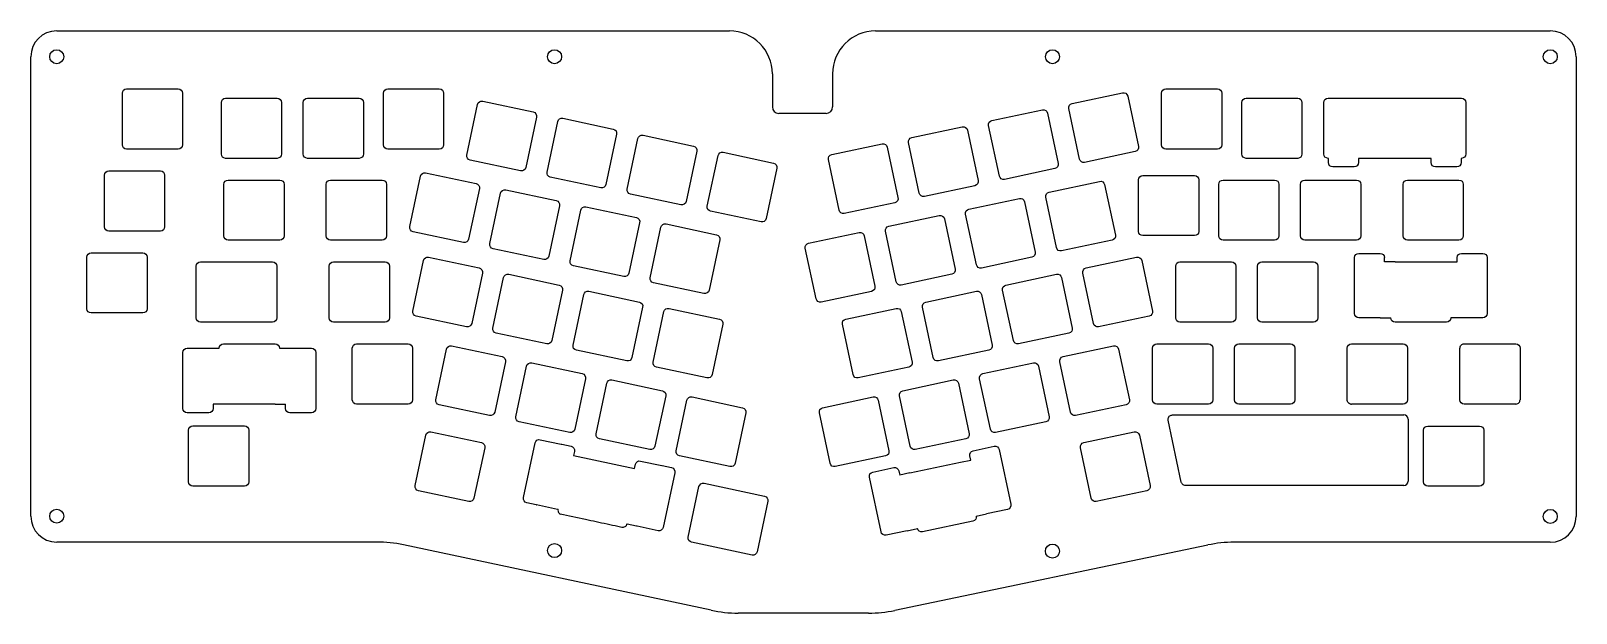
# Model space of a CAD drawing. Header units: millimetres. Extents: x 34 to 393, y 26 to 161.
import ezdxf

# ---------------------------------------------------------------- set-up
doc = ezdxf.new("R2010")
doc.units = ezdxf.units.MM
doc.layers.get('0').update_dxf_attribs({"lineweight": 25, "true_color": 0xffffff})

msp = doc.modelspace()

# ---------------------------------------------------------------- linework, layer by layer
for p, q in [((40, 161), (196.41, 161)), ((230.41, 161), (387.3, 161)), ((34, 48.15), (34, 155)), ((393.3, 155), (393.3, 48.1)), ((206.41, 151), (206.41, 143.31)), ((220.41, 151), (220.41, 143.31)), ((56.26, 147.51), (68.26, 147.51)), ((116.97, 147.51), (128.97, 147.51)), ((297.93, 147.51), (309.93, 147.51)), ((55.26, 134.51), (55.26, 146.52)), ((69.26, 146.52), (69.26, 134.51)), ((78.28, 132.38), (78.28, 144.37)), ((79.28, 145.38), (91.28, 145.38)), ((92.28, 144.37), (92.28, 132.38)), ((97.33, 132.38), (97.33, 144.37)), ((98.33, 145.38), (110.33, 145.38)), ((111.33, 144.37), (111.33, 132.38)), ((115.97, 134.51), (115.97, 146.52)), ((129.97, 146.52), (129.97, 134.51)), ((135.37, 132.14), (137.87, 143.88)), ((139.06, 144.65), (150.79, 142.16)), ((276.1, 144.13), (287.84, 146.63)), ((289.03, 145.86), (291.52, 134.12)), ((296.93, 134.51), (296.93, 146.52)), ((310.93, 146.52), (310.93, 134.51)), ((315.56, 132.38), (315.56, 144.37)), ((316.56, 145.38), (328.56, 145.38)), ((329.56, 144.37), (329.56, 132.38)), ((334.61, 132.38), (334.61, 144.37)), ((335.61, 145.38), (366.66, 145.38)), ((367.66, 144.37), (367.66, 132.38)), ((151.56, 140.97), (149.07, 129.23)), ((157.69, 140.69), (169.43, 138.19)), ((218.91, 141.81), (207.91, 141.81)), ((257.47, 140.17), (269.21, 142.67)), ((270.4, 141.9), (272.89, 130.16)), ((277.83, 131.21), (275.34, 142.95)), ((154.01, 128.18), (156.5, 139.92)), ((170.2, 137.01), (167.7, 125.27)), ((176.33, 136.73), (188.06, 134.23)), ((238.84, 136.22), (250.57, 138.71)), ((251.76, 137.93), (254.26, 126.2)), ((259.2, 127.25), (256.7, 138.99)), ((68.26, 133.52), (56.26, 133.52)), ((128.97, 133.52), (116.97, 133.52)), ((172.64, 124.22), (175.14, 135.96)), ((188.83, 133.05), (186.34, 121.31)), ((220.2, 132.25), (231.94, 134.75)), ((233.13, 133.98), (235.62, 122.23)), ((240.56, 123.29), (238.07, 135.02)), ((309.93, 133.52), (297.93, 133.52)), ((91.28, 131.37), (79.28, 131.37)), ((110.33, 131.37), (98.33, 131.37)), ((147.88, 128.46), (136.14, 130.96)), ((191.28, 120.26), (193.77, 132)), ((194.96, 132.77), (206.7, 130.27)), ((221.93, 119.32), (219.43, 131.07)), ((290.76, 132.93), (279.02, 130.44)), ((328.56, 131.37), (316.56, 131.37)), ((335.7, 131.37), (335.61, 131.37)), ((335.7, 130.38), (335.7, 131.37)), ((341.7, 129.37), (336.7, 129.37)), ((359.57, 131.37), (342.7, 131.37)), ((342.7, 131.37), (342.7, 130.38)), ((359.57, 130.38), (359.57, 131.37)), ((365.57, 129.37), (360.57, 129.37)), ((366.66, 131.37), (366.57, 131.37)), ((366.57, 131.37), (366.57, 130.38)), ((51.1, 115.46), (51.1, 127.47)), ((52.1, 128.46), (64.1, 128.46)), ((65.1, 127.47), (65.1, 115.46)), ((79.88, 126.33), (91.88, 126.33)), ((103.69, 126.33), (115.69, 126.33)), ((122.1, 115.49), (124.59, 127.23)), ((125.78, 128), (137.51, 125.5)), ((166.52, 124.5), (154.78, 126.99)), ((207.46, 129.09), (204.97, 117.35)), ((272.12, 128.98), (260.38, 126.48)), ((270.75, 123.53), (282.48, 126.02)), ((291.57, 114.39), (291.57, 126.39)), ((292.57, 127.39), (304.57, 127.39)), ((305.57, 126.39), (305.57, 114.39)), ((311.2, 126.33), (323.2, 126.33)), ((330.25, 126.33), (342.25, 126.33)), ((354.07, 126.33), (366.07, 126.33)), ((78.88, 113.33), (78.88, 125.32)), ((92.88, 125.32), (92.88, 113.33)), ((102.69, 113.33), (102.69, 125.32)), ((116.69, 125.32), (116.69, 113.33)), ((138.29, 124.32), (135.79, 112.58)), ((140.73, 111.53), (143.22, 123.27)), ((144.41, 124.04), (156.15, 121.54)), ((185.15, 120.54), (173.41, 123.04)), ((253.49, 125.01), (241.75, 122.52)), ((272.47, 110.6), (269.97, 122.34)), ((283.67, 125.25), (286.16, 113.51)), ((310.2, 113.33), (310.2, 125.32)), ((324.2, 125.32), (324.2, 113.33)), ((329.25, 113.33), (329.25, 125.32)), ((343.25, 125.32), (343.25, 113.33)), ((353.07, 113.33), (353.07, 125.32)), ((367.07, 125.32), (367.07, 113.33)), ((156.92, 120.36), (154.42, 108.62)), ((159.36, 107.57), (161.86, 119.31)), ((163.04, 120.08), (174.78, 117.58)), ((203.79, 116.58), (192.04, 119.07)), ((234.85, 121.05), (223.11, 118.56)), ((252.11, 119.56), (263.85, 122.06)), ((265.03, 121.29), (267.53, 109.55)), ((175.55, 116.4), (173.05, 104.66)), ((178, 103.61), (180.49, 115.35)), ((181.68, 116.12), (193.41, 113.62)), ((233.48, 115.6), (245.22, 118.1)), ((246.4, 117.33), (248.9, 105.59)), ((253.84, 106.64), (251.34, 118.38)), ((64.1, 114.47), (52.1, 114.47)), ((91.88, 112.32), (79.88, 112.32)), ((115.69, 112.32), (103.69, 112.32)), ((134.6, 111.81), (122.87, 114.31)), ((194.19, 112.44), (191.69, 100.7)), ((214.84, 111.64), (226.58, 114.13)), ((227.77, 113.37), (230.26, 101.63)), ((235.2, 102.68), (232.71, 114.42)), ((285.39, 112.32), (273.66, 109.83)), ((304.57, 113.39), (292.57, 113.39)), ((323.2, 112.32), (311.2, 112.32)), ((342.25, 112.32), (330.25, 112.32)), ((366.07, 112.32), (354.07, 112.32)), ((47.03, 96.41), (47.03, 108.42)), ((48.03, 109.41), (60.03, 109.41)), ((61.03, 108.42), (61.03, 96.41)), ((126.48, 108.37), (138.21, 105.88)), ((153.24, 107.85), (141.5, 110.34)), ((216.57, 98.72), (214.07, 110.46)), ((266.76, 108.37), (255.02, 105.87)), ((279.36, 105.88), (291.11, 108.37)), ((341.75, 95.28), (341.75, 108.28)), ((342.75, 109.28), (347.75, 109.28)), ((348.75, 107.28), (348.75, 108.28)), ((365.63, 107.28), (365.63, 108.28)), ((366.63, 109.28), (371.63, 109.28)), ((372.63, 108.28), (372.63, 95.28)), ((72.43, 94.28), (72.43, 106.27)), ((73.43, 107.28), (90.19, 107.28)), ((91.19, 106.27), (91.19, 94.28)), ((103.39, 94.28), (103.39, 106.27)), ((104.39, 107.28), (116.39, 107.28)), ((117.39, 106.27), (117.39, 94.28)), ((122.79, 95.86), (125.29, 107.6)), ((138.98, 104.68), (136.49, 92.95)), ((145.11, 104.41), (156.85, 101.91)), ((171.87, 103.89), (160.13, 106.38)), ((248.13, 104.41), (236.39, 101.91)), ((260.73, 101.91), (272.47, 104.41)), ((281.09, 92.95), (278.6, 104.68)), ((292.29, 107.6), (294.78, 95.86)), ((300.19, 94.28), (300.19, 106.27)), ((301.19, 107.28), (313.19, 107.28)), ((314.19, 106.27), (314.19, 94.28)), ((319.24, 94.28), (319.24, 106.27)), ((320.24, 107.28), (332.24, 107.28)), ((333.24, 106.27), (333.24, 94.28)), ((351.19, 107.28), (348.75, 107.28)), ((351.19, 107.28), (363.19, 107.28)), ((363.19, 107.28), (365.63, 107.28)), ((141.43, 91.9), (143.92, 103.64)), ((157.62, 100.73), (155.12, 88.99)), ((190.5, 99.93), (178.77, 102.42)), ((262.46, 88.99), (259.96, 100.73)), ((273.66, 103.64), (276.15, 91.9)), ((160.06, 87.94), (162.56, 99.68)), ((163.75, 100.45), (175.48, 97.95)), ((229.49, 100.44), (217.76, 97.95)), ((242.1, 97.95), (253.84, 100.45)), ((255.02, 99.68), (257.52, 87.94)), ((60.03, 95.42), (48.03, 95.42)), ((135.3, 92.18), (123.56, 94.68)), ((176.25, 96.77), (173.76, 85.03)), ((178.7, 83.98), (181.19, 95.72)), ((182.38, 96.49), (194.12, 93.99)), ((223.46, 93.99), (235.2, 96.49)), ((236.39, 95.72), (238.88, 83.98)), ((243.82, 85.03), (241.33, 96.77)), ((294.02, 94.68), (282.27, 92.18)), ((347.75, 94.28), (342.75, 94.28)), ((347.75, 94.28), (350.19, 94.28)), ((366.63, 94.28), (364.19, 94.28)), ((371.63, 94.28), (366.63, 94.28)), ((90.19, 93.27), (73.43, 93.27)), ((116.39, 93.27), (104.39, 93.27)), ((153.94, 88.22), (142.2, 90.71)), ((194.88, 92.81), (192.39, 81.07)), ((225.19, 81.07), (222.69, 92.81)), ((275.38, 90.71), (263.64, 88.22)), ((313.19, 93.27), (301.19, 93.27)), ((332.24, 93.27), (320.24, 93.27)), ((363.19, 93.27), (351.19, 93.27)), ((70.35, 87.22), (75.35, 87.22)), ((75.35, 87.22), (77.79, 87.22)), ((78.79, 88.23), (90.79, 88.23)), ((91.79, 87.22), (94.23, 87.22)), ((94.23, 87.22), (99.23, 87.22)), ((108.74, 75.23), (108.74, 87.22)), ((109.74, 88.23), (121.74, 88.23)), ((122.74, 87.22), (122.74, 75.23)), ((128.15, 75.25), (130.64, 86.99)), ((131.83, 87.76), (143.56, 85.26)), ((172.57, 84.26), (160.83, 86.76)), ((256.75, 86.76), (245.01, 84.26)), ((274.01, 85.26), (285.74, 87.76)), ((286.93, 86.99), (289.43, 75.25)), ((294.83, 75.23), (294.83, 87.22)), ((295.83, 88.23), (307.83, 88.23)), ((308.83, 87.22), (308.83, 75.23)), ((313.88, 75.23), (313.88, 87.22)), ((314.88, 88.23), (326.88, 88.23)), ((327.88, 87.22), (327.88, 75.23)), ((340.07, 75.23), (340.07, 87.23)), ((341.07, 88.23), (353.07, 88.23)), ((354.07, 87.23), (354.07, 75.22)), ((366.27, 75.23), (366.27, 87.23)), ((367.27, 88.23), (379.27, 88.23)), ((380.27, 87.22), (380.27, 75.23)), ((69.35, 73.23), (69.35, 86.23)), ((100.23, 86.23), (100.23, 73.23)), ((144.34, 84.08), (141.84, 72.34)), ((146.78, 71.29), (149.27, 83.03)), ((150.46, 83.8), (162.2, 81.31)), ((191.21, 80.3), (179.47, 82.79)), ((238.11, 82.79), (226.37, 80.3)), ((255.37, 81.31), (267.11, 83.8)), ((268.29, 83.03), (270.79, 71.29)), ((275.73, 72.34), (273.24, 84.08)), ((162.97, 80.12), (160.47, 68.38)), ((165.41, 67.33), (167.91, 79.07)), ((169.09, 79.84), (180.83, 77.34)), ((236.74, 77.34), (248.48, 79.84)), ((249.66, 79.07), (252.16, 67.33)), ((257.1, 68.38), (254.6, 80.12)), ((181.6, 76.16), (179.11, 64.42)), ((187.73, 75.88), (199.46, 73.38)), ((218.1, 73.38), (229.84, 75.88)), ((238.46, 64.42), (235.97, 76.16)), ((75.35, 72.22), (70.35, 72.22)), ((76.35, 74.22), (76.35, 73.23)), ((78.79, 74.22), (76.35, 74.22)), ((90.79, 74.22), (78.79, 74.22)), ((90.79, 74.22), (93.23, 74.22)), ((93.23, 73.23), (93.23, 74.22)), ((99.23, 72.22), (94.23, 72.22)), ((121.74, 74.22), (109.74, 74.22)), ((140.65, 71.57), (128.92, 74.07)), ((184.05, 63.37), (186.54, 75.11)), ((200.24, 72.2), (197.74, 60.46)), ((219.83, 60.46), (217.34, 72.2)), ((231.03, 75.11), (233.52, 63.37)), ((288.65, 74.07), (276.92, 71.57)), ((307.83, 74.22), (295.83, 74.22)), ((326.88, 74.22), (314.88, 74.22)), ((340.48, 74.42), (340.47, 74.43)), ((340.6, 74.34), (340.6, 74.34)), ((353.07, 74.22), (341.08, 74.22)), ((379.27, 74.23), (367.27, 74.23)), ((379.75, 74.34), (379.74, 74.34)), ((71.65, 69.18), (83.65, 69.18)), ((159.29, 67.61), (147.55, 70.1)), ((270.02, 70.1), (258.28, 67.61)), ((301.5, 56.1), (298.45, 70.49)), ((299.43, 71.7), (353.25, 71.7)), ((354.25, 70.7), (354.25, 56.31)), ((358.82, 69.13), (370.83, 69.13)), ((70.65, 56.18), (70.65, 68.17)), ((84.65, 68.17), (84.65, 56.18)), ((123.33, 55.26), (125.83, 67)), ((127.02, 67.77), (138.75, 65.28)), ((148.53, 52.47), (151.24, 65.18)), ((152.42, 65.95), (157.31, 64.92)), ((157.43, 64.88), (159.6, 64.42)), ((177.92, 63.65), (166.18, 66.14)), ((251.39, 66.14), (239.65, 63.65)), ((278.81, 65.28), (290.55, 67.77)), ((291.74, 67), (294.23, 55.26)), ((357.83, 56.13), (357.83, 68.13)), ((371.82, 68.13), (371.82, 56.13)), ((139.52, 64.09), (137.03, 52.35)), ((160.37, 63.23), (160.16, 62.26)), ((160.16, 62.26), (174.38, 59.24)), ((196.55, 59.69), (184.82, 62.18)), ((232.75, 62.18), (221.02, 59.69)), ((250.14, 60.71), (252.53, 61.22)), ((252.53, 61.22), (252.32, 62.2)), ((253.09, 63.38), (257.98, 64.42)), ((259.17, 63.65), (261.87, 50.93)), ((280.54, 52.35), (278.05, 64.09)), ((174.38, 59.24), (174.59, 60.22)), ((175.78, 60.99), (180.67, 59.95)), ((180.78, 59.92), (182.95, 59.45)), ((183.72, 58.27), (181.02, 45.55)), ((229.74, 58.42), (234.63, 59.45)), ((235.81, 58.69), (236.02, 57.71)), ((238.41, 58.22), (236.02, 57.71)), ((238.41, 58.22), (250.14, 60.71)), ((83.65, 55.17), (71.65, 55.17)), ((135.84, 51.58), (124.11, 54.07)), ((186.86, 43.3), (189.35, 55.03)), ((190.54, 55.81), (204.6, 52.81)), ((231.67, 44.51), (228.97, 57.23)), ((293.47, 54.07), (281.72, 51.58)), ((353.25, 55.31), (302.49, 55.31)), ((370.83, 55.13), (358.82, 55.13)), ((151.48, 50.82), (149.3, 51.28)), ((156.48, 49.75), (151.59, 50.79)), ((205.37, 51.63), (202.88, 39.89)), ((253.05, 47.02), (241.32, 44.52)), ((253.82, 48.2), (256.21, 48.71)), ((261.1, 49.75), (256.21, 48.71)), ((172.56, 46.34), (172.56, 46.33)), ((174.83, 45.85), (172.66, 46.31)), ((179.84, 44.79), (174.94, 45.82)), ((237.74, 44.79), (232.85, 43.74)), ((237.74, 44.79), (240.13, 45.29)), ((114.4, 42.15), (40, 42.15)), ((192.2, 26.28), (120.63, 41.49)), ((201.69, 39.12), (187.63, 42.11)), ((307.67, 41.46), (234.87, 26.26)), ((387.3, 42.1), (313.8, 42.1)), ((228.74, 25.63), (198.44, 25.63))]:
    msp.add_line(p, q)
for centre, radius in [((40, 155), 1.63), ((155.77, 155), 1.62), ((271.53, 155), 1.62), ((387.3, 155), 1.63), ((40, 48.15), 1.62), ((387.3, 48.1), 1.63), ((155.77, 40.16), 1.63), ((271.53, 40.05), 1.63)]:
    msp.add_circle(centre, radius)
for centre, radius, start, end in [((40, 155), 6, 90, 180), ((196.41, 151), 10, 0, 90), ((230.41, 151), 10, 90, 180), ((387.3, 155), 6, 0, 90), ((207.91, 143.31), 1.5, 180, 270), ((218.91, 143.31), 1.5, 270, 0), ((353.25, 70.7), 1, 0, 90), ((353.25, 56.31), 1, 270, 0), ((40, 48.15), 6, 180, 270), ((387.3, 48.1), 6, 270, 0), ((114.4, 12.15), 30, 78.0043, 90), ((313.8, 12.1), 30, 90, 101.7943), ((198.44, 55.63), 30, 258.0043, 270), ((228.74, 55.63), 30, 270, 281.7943)]:
    msp.add_arc(centre, radius, start, end)
for centre, major_axis, ratio, start_param, end_param in [((366.62, 87.39), (-0.141, -0.574), 0.559465, 4.610476, 5.12733), ((367.09, 86.63), (0.23, -1.46), 0.586085, 3.51913, 3.75075), ((340.71, 75.96), (0.71, -1.67), 0.680199, 5.772692, 6.003015), ((379.3, 75.14), (0.938, 0.211), 0.942037, 4.477952, 4.98992), ((379.37, 74.82), (0.77, 0.253), 0.723613, 4.975963, 5.352476), ((379.36, 75.25), (0.152, -0.959), 0.939405, 0.58021, 1.404567), ((151.63, 50.9), (0.283, -0.039), 0.421836, 4.184153, 4.615272)]:
    msp.add_ellipse(centre, major_axis=major_axis, ratio=ratio, start_param=start_param, end_param=end_param)
for points in [[(55.26, 146.52), (55.26, 147.07), (55.71, 147.51), (56.26, 147.51)], [(68.26, 147.51), (68.81, 147.51), (69.26, 147.07), (69.26, 146.52)], [(115.97, 146.52), (115.97, 147.07), (116.42, 147.51), (116.97, 147.51)], [(128.97, 147.51), (129.52, 147.51), (129.97, 147.07), (129.97, 146.52)], [(296.93, 146.52), (296.93, 147.07), (297.38, 147.51), (297.93, 147.51)], [(309.93, 147.51), (310.48, 147.51), (310.93, 147.07), (310.93, 146.52)], [(78.28, 144.37), (78.28, 144.93), (78.73, 145.38), (79.28, 145.38)], [(91.28, 145.38), (91.83, 145.38), (92.28, 144.93), (92.28, 144.37)], [(97.33, 144.37), (97.33, 144.93), (97.78, 145.38), (98.33, 145.38)], [(110.33, 145.38), (110.88, 145.38), (111.33, 144.93), (111.33, 144.37)], [(137.87, 143.88), (137.99, 144.42), (138.51, 144.77), (139.06, 144.65)], [(275.34, 142.95), (275.22, 143.49), (275.57, 144.02), (276.1, 144.13)], [(287.84, 146.63), (288.39, 146.75), (288.91, 146.4), (289.03, 145.86)], [(315.56, 144.37), (315.56, 144.93), (316.01, 145.38), (316.56, 145.38)], [(328.56, 145.38), (329.11, 145.38), (329.56, 144.93), (329.56, 144.37)], [(334.61, 144.37), (334.61, 144.93), (335.06, 145.38), (335.61, 145.38)], [(366.66, 145.38), (367.21, 145.38), (367.66, 144.93), (367.66, 144.37)], [(150.79, 142.16), (151.33, 142.04), (151.68, 141.51), (151.56, 140.97)], [(156.5, 139.92), (156.62, 140.46), (157.15, 140.8), (157.69, 140.69)], [(256.7, 138.99), (256.59, 139.53), (256.93, 140.06), (257.47, 140.17)], [(269.21, 142.67), (269.75, 142.78), (270.28, 142.44), (270.4, 141.9)], [(169.43, 138.19), (169.97, 138.08), (170.31, 137.55), (170.2, 137.01)], [(175.14, 135.96), (175.25, 136.5), (175.78, 136.84), (176.33, 136.73)], [(250.57, 138.71), (251.12, 138.82), (251.65, 138.48), (251.76, 137.93)], [(56.26, 133.52), (55.71, 133.52), (55.26, 133.96), (55.26, 134.51)], [(69.26, 134.51), (69.26, 133.96), (68.81, 133.52), (68.26, 133.52)], [(116.97, 133.52), (116.42, 133.52), (115.97, 133.96), (115.97, 134.51)], [(129.97, 134.51), (129.97, 133.96), (129.52, 133.52), (128.97, 133.52)], [(188.06, 134.23), (188.6, 134.12), (188.95, 133.59), (188.83, 133.05)], [(231.94, 134.75), (232.48, 134.86), (233.01, 134.52), (233.13, 133.98)], [(238.07, 135.02), (237.95, 135.57), (238.3, 136.1), (238.84, 136.22)], [(291.52, 134.12), (291.64, 133.58), (291.3, 133.05), (290.76, 132.93)], [(297.93, 133.52), (297.38, 133.52), (296.93, 133.96), (296.93, 134.51)], [(310.93, 134.51), (310.93, 133.96), (310.48, 133.52), (309.93, 133.52)], [(79.28, 131.37), (78.73, 131.37), (78.28, 131.82), (78.28, 132.38)], [(92.28, 132.38), (92.28, 131.82), (91.83, 131.37), (91.28, 131.37)], [(98.33, 131.37), (97.78, 131.37), (97.33, 131.82), (97.33, 132.38)], [(111.33, 132.38), (111.33, 131.82), (110.88, 131.37), (110.33, 131.37)], [(136.14, 130.96), (135.6, 131.07), (135.26, 131.6), (135.37, 132.14)], [(193.77, 132), (193.89, 132.54), (194.42, 132.88), (194.96, 132.77)], [(206.7, 130.27), (207.24, 130.16), (207.58, 129.63), (207.46, 129.09)], [(219.43, 131.07), (219.32, 131.61), (219.66, 132.14), (220.2, 132.25)], [(272.89, 130.16), (273, 129.62), (272.66, 129.09), (272.12, 128.98)], [(279.02, 130.44), (278.48, 130.33), (277.95, 130.67), (277.83, 131.21)], [(316.56, 131.37), (316.01, 131.37), (315.56, 131.82), (315.56, 132.38)], [(329.56, 132.38), (329.56, 131.82), (329.11, 131.37), (328.56, 131.37)], [(335.61, 131.37), (335.06, 131.37), (334.61, 131.82), (334.61, 132.38)], [(336.7, 129.37), (336.14, 129.37), (335.7, 129.82), (335.7, 130.38)], [(342.7, 130.38), (342.7, 129.82), (342.25, 129.37), (341.7, 129.37)], [(360.57, 129.37), (360.02, 129.37), (359.57, 129.82), (359.57, 130.38)], [(366.57, 130.38), (366.57, 129.82), (366.13, 129.37), (365.57, 129.37)], [(367.66, 132.38), (367.66, 131.82), (367.21, 131.37), (366.66, 131.37)], [(51.1, 127.47), (51.1, 128.02), (51.55, 128.46), (52.1, 128.46)], [(64.1, 128.46), (64.65, 128.46), (65.1, 128.02), (65.1, 127.47)], [(78.88, 125.32), (78.88, 125.88), (79.33, 126.33), (79.88, 126.33)], [(91.88, 126.33), (92.43, 126.33), (92.88, 125.88), (92.88, 125.32)], [(102.69, 125.32), (102.69, 125.88), (103.14, 126.33), (103.69, 126.33)], [(115.69, 126.33), (116.24, 126.33), (116.69, 125.88), (116.69, 125.32)], [(124.59, 127.23), (124.7, 127.77), (125.24, 128.12), (125.78, 128)], [(149.07, 129.23), (148.95, 128.69), (148.42, 128.34), (147.88, 128.46)], [(154.78, 126.99), (154.24, 127.11), (153.9, 127.64), (154.01, 128.18)], [(254.26, 126.2), (254.37, 125.66), (254.03, 125.13), (253.49, 125.01)], [(260.38, 126.48), (259.84, 126.37), (259.31, 126.71), (259.2, 127.25)], [(282.48, 126.02), (283.02, 126.14), (283.56, 125.79), (283.67, 125.25)], [(291.57, 126.39), (291.57, 126.94), (292.02, 127.39), (292.57, 127.39)], [(304.57, 127.39), (305.12, 127.39), (305.57, 126.94), (305.57, 126.39)], [(310.2, 125.32), (310.2, 125.88), (310.65, 126.33), (311.2, 126.33)], [(323.2, 126.33), (323.75, 126.33), (324.2, 125.88), (324.2, 125.32)], [(329.25, 125.32), (329.25, 125.88), (329.7, 126.33), (330.25, 126.33)], [(342.25, 126.33), (342.8, 126.33), (343.25, 125.88), (343.25, 125.32)], [(353.07, 125.32), (353.07, 125.88), (353.52, 126.33), (354.07, 126.33)], [(366.07, 126.33), (366.62, 126.33), (367.07, 125.88), (367.07, 125.32)], [(137.51, 125.5), (138.06, 125.39), (138.4, 124.86), (138.29, 124.32)], [(143.22, 123.27), (143.34, 123.81), (143.87, 124.15), (144.41, 124.04)], [(167.7, 125.27), (167.59, 124.73), (167.06, 124.39), (166.52, 124.5)], [(173.41, 123.04), (172.87, 123.15), (172.53, 123.68), (172.64, 124.22)], [(235.62, 122.23), (235.74, 121.7), (235.39, 121.17), (234.85, 121.05)], [(241.75, 122.52), (241.21, 122.4), (240.68, 122.75), (240.56, 123.29)], [(263.85, 122.06), (264.39, 122.17), (264.92, 121.83), (265.03, 121.29)], [(269.97, 122.34), (269.86, 122.88), (270.21, 123.41), (270.75, 123.53)], [(156.15, 121.54), (156.69, 121.43), (157.03, 120.9), (156.92, 120.36)], [(161.86, 119.31), (161.97, 119.85), (162.5, 120.19), (163.04, 120.08)], [(186.34, 121.31), (186.22, 120.77), (185.69, 120.42), (185.15, 120.54)], [(192.04, 119.07), (191.51, 119.19), (191.16, 119.72), (191.28, 120.26)], [(223.11, 118.56), (222.57, 118.44), (222.05, 118.79), (221.93, 119.32)], [(251.34, 118.38), (251.23, 118.92), (251.57, 119.45), (252.11, 119.56)], [(52.1, 114.47), (51.55, 114.47), (51.1, 114.91), (51.1, 115.46)], [(65.1, 115.46), (65.1, 114.91), (64.65, 114.47), (64.1, 114.47)], [(122.87, 114.31), (122.33, 114.42), (121.98, 114.95), (122.1, 115.49)], [(174.78, 117.58), (175.32, 117.47), (175.67, 116.94), (175.55, 116.4)], [(180.49, 115.35), (180.6, 115.88), (181.14, 116.23), (181.68, 116.12)], [(204.97, 117.35), (204.85, 116.81), (204.33, 116.46), (203.79, 116.58)], [(232.71, 114.42), (232.59, 114.96), (232.94, 115.49), (233.48, 115.6)], [(245.22, 118.1), (245.76, 118.21), (246.29, 117.87), (246.4, 117.33)], [(79.88, 112.32), (79.33, 112.32), (78.88, 112.77), (78.88, 113.33)], [(92.88, 113.33), (92.88, 112.77), (92.43, 112.32), (91.88, 112.32)], [(103.69, 112.32), (103.14, 112.32), (102.69, 112.77), (102.69, 113.33)], [(116.69, 113.33), (116.69, 112.77), (116.24, 112.32), (115.69, 112.32)], [(135.79, 112.58), (135.67, 112.04), (135.14, 111.7), (134.6, 111.81)], [(141.5, 110.34), (140.96, 110.46), (140.61, 110.99), (140.73, 111.53)], [(193.41, 113.62), (193.96, 113.5), (194.3, 112.97), (194.19, 112.44)], [(214.07, 110.46), (213.96, 111), (214.31, 111.53), (214.84, 111.64)], [(226.58, 114.13), (227.12, 114.25), (227.65, 113.91), (227.77, 113.37)], [(286.16, 113.51), (286.28, 112.97), (285.93, 112.44), (285.39, 112.32)], [(292.57, 113.39), (292.02, 113.39), (291.57, 113.83), (291.57, 114.39)], [(305.57, 114.39), (305.57, 113.83), (305.12, 113.39), (304.57, 113.39)], [(311.2, 112.32), (310.65, 112.32), (310.2, 112.77), (310.2, 113.33)], [(324.2, 113.33), (324.2, 112.77), (323.75, 112.32), (323.2, 112.32)], [(330.25, 112.32), (329.7, 112.32), (329.25, 112.77), (329.25, 113.33)], [(343.25, 113.33), (343.25, 112.77), (342.8, 112.32), (342.25, 112.32)], [(354.07, 112.32), (353.52, 112.32), (353.07, 112.77), (353.07, 113.33)], [(367.07, 113.33), (367.07, 112.77), (366.62, 112.32), (366.07, 112.32)], [(47.03, 108.42), (47.03, 108.97), (47.48, 109.41), (48.03, 109.41)], [(60.03, 109.41), (60.58, 109.41), (61.03, 108.97), (61.03, 108.42)], [(125.29, 107.6), (125.41, 108.14), (125.93, 108.48), (126.48, 108.37)], [(154.42, 108.62), (154.31, 108.08), (153.78, 107.74), (153.24, 107.85)], [(267.53, 109.55), (267.65, 109.01), (267.3, 108.48), (266.76, 108.37)], [(273.66, 109.83), (273.12, 109.71), (272.58, 110.06), (272.47, 110.6)], [(291.11, 108.37), (291.64, 108.48), (292.17, 108.14), (292.29, 107.6)], [(341.75, 108.28), (341.75, 108.83), (342.2, 109.28), (342.75, 109.28)], [(347.75, 109.28), (348.3, 109.28), (348.75, 108.83), (348.75, 108.28)], [(365.63, 108.28), (365.63, 108.83), (366.07, 109.28), (366.63, 109.28)], [(371.63, 109.28), (372.18, 109.28), (372.63, 108.83), (372.63, 108.28)], [(72.43, 106.27), (72.43, 106.83), (72.88, 107.28), (73.43, 107.28)], [(90.19, 107.28), (90.74, 107.28), (91.19, 106.83), (91.19, 106.27)], [(103.39, 106.27), (103.39, 106.83), (103.84, 107.28), (104.39, 107.28)], [(116.39, 107.28), (116.94, 107.28), (117.39, 106.83), (117.39, 106.27)], [(138.21, 105.88), (138.75, 105.76), (139.1, 105.23), (138.98, 104.68)], [(143.92, 103.64), (144.04, 104.18), (144.57, 104.52), (145.11, 104.41)], [(160.13, 106.38), (159.59, 106.5), (159.25, 107.03), (159.36, 107.57)], [(173.05, 104.66), (172.94, 104.12), (172.41, 103.77), (171.87, 103.89)], [(248.9, 105.59), (249.01, 105.05), (248.67, 104.52), (248.13, 104.41)], [(255.02, 105.87), (254.48, 105.76), (253.95, 106.1), (253.84, 106.64)], [(272.47, 104.41), (273.01, 104.52), (273.54, 104.18), (273.66, 103.64)], [(278.6, 104.68), (278.48, 105.23), (278.82, 105.76), (279.36, 105.88)], [(300.19, 106.27), (300.19, 106.83), (300.64, 107.28), (301.19, 107.28)], [(313.19, 107.28), (313.74, 107.28), (314.19, 106.83), (314.19, 106.27)], [(319.24, 106.27), (319.24, 106.83), (319.69, 107.28), (320.24, 107.28)], [(332.24, 107.28), (332.79, 107.28), (333.24, 106.83), (333.24, 106.27)], [(156.85, 101.91), (157.39, 101.8), (157.73, 101.27), (157.62, 100.73)], [(178.77, 102.42), (178.23, 102.54), (177.88, 103.07), (178, 103.61)], [(191.69, 100.7), (191.58, 100.16), (191.04, 99.82), (190.5, 99.93)], [(230.26, 101.63), (230.38, 101.09), (230.03, 100.56), (229.49, 100.44)], [(236.39, 101.91), (235.85, 101.79), (235.32, 102.14), (235.2, 102.68)], [(259.96, 100.73), (259.85, 101.27), (260.19, 101.8), (260.73, 101.91)], [(162.56, 99.68), (162.67, 100.22), (163.2, 100.56), (163.75, 100.45)], [(175.48, 97.95), (176.02, 97.84), (176.37, 97.31), (176.25, 96.77)], [(217.76, 97.95), (217.22, 97.83), (216.68, 98.18), (216.57, 98.72)], [(241.33, 96.77), (241.21, 97.31), (241.56, 97.84), (242.1, 97.95)], [(253.84, 100.45), (254.38, 100.56), (254.91, 100.22), (255.02, 99.68)], [(48.03, 95.42), (47.48, 95.42), (47.03, 95.86), (47.03, 96.41)], [(61.03, 96.41), (61.03, 95.86), (60.58, 95.42), (60.03, 95.42)], [(73.43, 93.27), (72.88, 93.27), (72.43, 93.72), (72.43, 94.28)], [(91.19, 94.28), (91.19, 93.72), (90.74, 93.27), (90.19, 93.27)], [(104.39, 93.27), (103.84, 93.27), (103.39, 93.72), (103.39, 94.28)], [(117.39, 94.28), (117.39, 93.72), (116.94, 93.27), (116.39, 93.27)], [(123.56, 94.68), (123.02, 94.79), (122.68, 95.32), (122.79, 95.86)], [(181.19, 95.72), (181.31, 96.26), (181.84, 96.6), (182.38, 96.49)], [(194.12, 93.99), (194.66, 93.88), (195, 93.35), (194.88, 92.81)], [(222.69, 92.81), (222.58, 93.35), (222.92, 93.88), (223.46, 93.99)], [(235.2, 96.49), (235.74, 96.6), (236.27, 96.26), (236.39, 95.72)], [(294.78, 95.86), (294.9, 95.32), (294.56, 94.79), (294.02, 94.68)], [(301.19, 93.27), (300.64, 93.27), (300.19, 93.72), (300.19, 94.28)], [(314.19, 94.28), (314.19, 93.72), (313.74, 93.27), (313.19, 93.27)], [(320.24, 93.27), (319.69, 93.27), (319.24, 93.72), (319.24, 94.28)], [(333.24, 94.28), (333.24, 93.72), (332.79, 93.27), (332.24, 93.27)], [(342.75, 94.28), (342.2, 94.28), (341.75, 94.72), (341.75, 95.28)], [(351.19, 93.27), (350.64, 93.27), (350.19, 93.72), (350.19, 94.28)], [(364.19, 94.28), (364.19, 93.72), (363.74, 93.27), (363.19, 93.27)], [(372.63, 95.28), (372.63, 94.72), (372.18, 94.28), (371.63, 94.28)], [(136.49, 92.95), (136.37, 92.41), (135.84, 92.06), (135.3, 92.18)], [(142.2, 90.71), (141.66, 90.83), (141.32, 91.36), (141.43, 91.9)], [(276.15, 91.9), (276.26, 91.36), (275.92, 90.83), (275.38, 90.71)], [(282.27, 92.18), (281.74, 92.06), (281.21, 92.41), (281.09, 92.95)], [(69.35, 86.23), (69.35, 86.78), (69.8, 87.22), (70.35, 87.22)], [(77.79, 87.22), (77.79, 87.78), (78.24, 88.23), (78.79, 88.23)], [(90.79, 88.23), (91.34, 88.23), (91.79, 87.78), (91.79, 87.22)], [(99.23, 87.22), (99.78, 87.22), (100.23, 86.78), (100.23, 86.23)], [(108.74, 87.22), (108.74, 87.78), (109.19, 88.23), (109.74, 88.23)], [(121.74, 88.23), (122.29, 88.23), (122.74, 87.78), (122.74, 87.22)], [(130.64, 86.99), (130.75, 87.53), (131.29, 87.87), (131.83, 87.76)], [(155.12, 88.99), (155.01, 88.45), (154.48, 88.1), (153.94, 88.22)], [(160.83, 86.76), (160.29, 86.87), (159.95, 87.4), (160.06, 87.94)], [(257.52, 87.94), (257.63, 87.4), (257.29, 86.87), (256.75, 86.76)], [(263.64, 88.22), (263.1, 88.1), (262.57, 88.45), (262.46, 88.99)], [(285.74, 87.76), (286.28, 87.87), (286.82, 87.53), (286.93, 86.99)], [(294.83, 87.22), (294.83, 87.78), (295.28, 88.23), (295.83, 88.23)], [(307.83, 88.23), (308.38, 88.23), (308.83, 87.78), (308.83, 87.22)], [(313.88, 87.22), (313.88, 87.78), (314.33, 88.23), (314.88, 88.23)], [(326.88, 88.23), (327.43, 88.23), (327.88, 87.78), (327.88, 87.22)], [(340.07, 87.23), (340.07, 87.78), (340.52, 88.23), (341.07, 88.23)], [(353.07, 88.23), (353.62, 88.23), (354.07, 87.78), (354.07, 87.23)], [(366.32, 87.52), (366.34, 87.61), (366.37, 87.68), (366.42, 87.75)], [(366.56, 87.93), (366.74, 88.12), (366.99, 88.23), (367.27, 88.23)], [(379.27, 88.23), (379.82, 88.23), (380.27, 87.78), (380.27, 87.22)], [(143.56, 85.26), (144.1, 85.15), (144.45, 84.62), (144.34, 84.08)], [(149.27, 83.03), (149.39, 83.57), (149.92, 83.92), (150.46, 83.8)], [(173.76, 85.03), (173.64, 84.49), (173.11, 84.15), (172.57, 84.26)], [(179.47, 82.79), (178.93, 82.91), (178.58, 83.44), (178.7, 83.98)], [(238.88, 83.98), (239, 83.44), (238.65, 82.91), (238.11, 82.79)], [(245.01, 84.26), (244.47, 84.15), (243.94, 84.49), (243.82, 85.03)], [(267.11, 83.8), (267.65, 83.92), (268.18, 83.57), (268.29, 83.03)], [(273.24, 84.08), (273.12, 84.62), (273.47, 85.15), (274.01, 85.26)], [(162.2, 81.31), (162.74, 81.19), (163.08, 80.66), (162.97, 80.12)], [(167.91, 79.07), (168.02, 79.61), (168.55, 79.95), (169.09, 79.84)], [(192.39, 81.07), (192.27, 80.53), (191.75, 80.18), (191.21, 80.3)], [(226.37, 80.3), (225.83, 80.18), (225.3, 80.53), (225.19, 81.07)], [(248.48, 79.84), (249.02, 79.95), (249.55, 79.61), (249.66, 79.07)], [(254.6, 80.12), (254.49, 80.66), (254.83, 81.19), (255.37, 81.31)], [(180.83, 77.34), (181.37, 77.23), (181.72, 76.7), (181.6, 76.16)], [(186.54, 75.11), (186.65, 75.65), (187.19, 75.99), (187.73, 75.88)], [(229.84, 75.88), (230.38, 75.99), (230.91, 75.65), (231.03, 75.11)], [(235.97, 76.16), (235.85, 76.7), (236.2, 77.23), (236.74, 77.34)], [(70.35, 72.22), (69.8, 72.22), (69.35, 72.67), (69.35, 73.23)], [(76.35, 73.23), (76.35, 72.67), (75.9, 72.22), (75.35, 72.22)], [(94.23, 72.22), (93.68, 72.22), (93.23, 72.67), (93.23, 73.23)], [(100.23, 73.23), (100.23, 72.67), (99.78, 72.22), (99.23, 72.22)], [(109.74, 74.22), (109.19, 74.22), (108.74, 74.67), (108.74, 75.23)], [(122.74, 75.23), (122.74, 74.67), (122.29, 74.22), (121.74, 74.22)], [(128.92, 74.07), (128.38, 74.18), (128.03, 74.71), (128.15, 75.25)], [(141.84, 72.34), (141.72, 71.8), (141.19, 71.46), (140.65, 71.57)], [(199.46, 73.38), (200, 73.27), (200.35, 72.74), (200.24, 72.2)], [(217.34, 72.2), (217.22, 72.74), (217.57, 73.27), (218.1, 73.38)], [(276.92, 71.57), (276.38, 71.46), (275.84, 71.8), (275.73, 72.34)], [(289.43, 75.25), (289.54, 74.71), (289.19, 74.18), (288.65, 74.07)], [(295.83, 74.22), (295.28, 74.22), (294.83, 74.67), (294.83, 75.23)], [(308.83, 75.23), (308.83, 74.67), (308.38, 74.22), (307.83, 74.22)], [(314.88, 74.22), (314.33, 74.22), (313.88, 74.67), (313.88, 75.23)], [(327.88, 75.23), (327.88, 74.67), (327.43, 74.22), (326.88, 74.22)], [(340.37, 74.52), (340.19, 74.7), (340.07, 74.95), (340.07, 75.23)], [(340.47, 74.43), (340.43, 74.45), (340.4, 74.49), (340.37, 74.52)], [(340.56, 74.37), (340.53, 74.39), (340.5, 74.4), (340.48, 74.42)], [(340.6, 74.34), (340.58, 74.35), (340.57, 74.36), (340.56, 74.37)], [(340.63, 74.33), (340.62, 74.33), (340.61, 74.33), (340.6, 74.34)], [(340.66, 74.32), (340.65, 74.32), (340.64, 74.33), (340.63, 74.33)], [(340.77, 74.27), (340.73, 74.28), (340.69, 74.3), (340.66, 74.32)], [(354.07, 75.22), (354.07, 74.67), (353.62, 74.22), (353.07, 74.22)], [(367.27, 74.23), (366.72, 74.23), (366.27, 74.67), (366.27, 75.23)], [(70.65, 68.17), (70.65, 68.73), (71.1, 69.18), (71.65, 69.18)], [(83.65, 69.18), (84.2, 69.18), (84.65, 68.73), (84.65, 68.17)], [(147.55, 70.1), (147.01, 70.22), (146.66, 70.75), (146.78, 71.29)], [(160.47, 68.38), (160.36, 67.84), (159.83, 67.49), (159.29, 67.61)], [(258.28, 67.61), (257.74, 67.49), (257.21, 67.84), (257.1, 68.38)], [(270.79, 71.29), (270.9, 70.75), (270.56, 70.22), (270.02, 70.1)], [(357.83, 68.13), (357.83, 68.68), (358.27, 69.13), (358.82, 69.13)], [(370.83, 69.13), (371.38, 69.13), (371.82, 68.68), (371.82, 68.13)], [(125.83, 67), (125.94, 67.54), (126.48, 67.89), (127.02, 67.77)], [(138.75, 65.28), (139.29, 65.16), (139.64, 64.63), (139.52, 64.09)], [(151.24, 65.18), (151.35, 65.72), (151.88, 66.07), (152.42, 65.95)], [(157.31, 64.92), (157.35, 64.9), (157.39, 64.89), (157.43, 64.88)], [(166.18, 66.14), (165.64, 66.26), (165.3, 66.79), (165.41, 67.33)], [(252.16, 67.33), (252.27, 66.79), (251.93, 66.26), (251.39, 66.14)], [(278.05, 64.09), (277.93, 64.63), (278.27, 65.16), (278.81, 65.28)], [(290.55, 67.77), (291.09, 67.89), (291.62, 67.54), (291.74, 67)], [(159.6, 64.42), (160.14, 64.3), (160.49, 63.78), (160.37, 63.23)], [(174.59, 60.22), (174.71, 60.76), (175.24, 61.11), (175.78, 60.99)], [(179.11, 64.42), (178.99, 63.88), (178.46, 63.54), (177.92, 63.65)], [(184.82, 62.18), (184.28, 62.3), (183.93, 62.83), (184.05, 63.37)], [(233.52, 63.37), (233.64, 62.83), (233.29, 62.3), (232.75, 62.18)], [(239.65, 63.65), (239.11, 63.54), (238.58, 63.88), (238.46, 64.42)], [(252.32, 62.2), (252.2, 62.74), (252.55, 63.27), (253.09, 63.38)], [(257.98, 64.42), (258.52, 64.53), (259.05, 64.19), (259.17, 63.65)], [(180.67, 59.95), (180.71, 59.94), (180.75, 59.93), (180.78, 59.92)], [(182.95, 59.45), (183.49, 59.34), (183.84, 58.81), (183.72, 58.27)], [(197.74, 60.46), (197.63, 59.92), (197.09, 59.57), (196.55, 59.69)], [(221.02, 59.69), (220.48, 59.57), (219.94, 59.92), (219.83, 60.46)], [(228.97, 57.23), (228.85, 57.77), (229.2, 58.3), (229.74, 58.42)], [(234.63, 59.45), (235.17, 59.57), (235.7, 59.22), (235.81, 58.69)], [(71.65, 55.17), (71.1, 55.17), (70.65, 55.62), (70.65, 56.18)], [(84.65, 56.18), (84.65, 55.62), (84.2, 55.17), (83.65, 55.17)], [(124.11, 54.07), (123.56, 54.19), (123.22, 54.72), (123.33, 55.26)], [(189.35, 55.03), (189.47, 55.57), (190, 55.92), (190.54, 55.81)], [(294.23, 55.26), (294.35, 54.72), (294, 54.19), (293.47, 54.07)], [(358.82, 55.13), (358.27, 55.13), (357.83, 55.57), (357.83, 56.13)], [(371.82, 56.13), (371.82, 55.57), (371.38, 55.13), (370.83, 55.13)], [(137.03, 52.35), (136.91, 51.81), (136.38, 51.47), (135.84, 51.58)], [(149.3, 51.28), (148.76, 51.4), (148.42, 51.93), (148.53, 52.47)], [(204.6, 52.81), (205.14, 52.7), (205.49, 52.17), (205.37, 51.63)], [(261.87, 50.93), (261.98, 50.39), (261.64, 49.86), (261.1, 49.75)], [(281.72, 51.58), (281.18, 51.47), (280.66, 51.81), (280.54, 52.35)], [(156.57, 49.74), (156.54, 49.74), (156.51, 49.74), (156.48, 49.75)], [(253.82, 48.2), (253.94, 47.66), (253.59, 47.13), (253.05, 47.02)], [(172.66, 46.31), (172.62, 46.32), (172.59, 46.33), (172.56, 46.34)], [(174.94, 45.82), (174.9, 45.83), (174.87, 45.84), (174.83, 45.85)], [(181.02, 45.55), (180.9, 45.01), (180.38, 44.67), (179.84, 44.79)], [(187.63, 42.11), (187.09, 42.22), (186.74, 42.76), (186.86, 43.3)], [(232.85, 43.74), (232.31, 43.63), (231.78, 43.97), (231.67, 44.51)], [(241.32, 44.52), (240.78, 44.4), (240.24, 44.75), (240.13, 45.29)], [(202.88, 39.89), (202.77, 39.35), (202.23, 39.01), (201.69, 39.12)]]:
    msp.add_open_spline(points, degree=3)
for points, knots in [([(298.45, 70.49), (298.42, 70.62), (298.42, 70.75), (298.46, 71), (298.51, 71.12), (298.65, 71.34), (298.74, 71.43), (298.93, 71.57), (299.02, 71.62), (299.21, 71.68), (299.32, 71.7), (299.43, 71.7)], [0, 0, 0, 0, 0.0390759, 0.0390759, 0.0771467, 0.0771467, 0.1165681, 0.1165681, 0.1472395, 0.1472395, 0.1792956, 0.1792956, 0.1792956, 0.1792956]), ([(302.49, 55.31), (302.36, 55.31), (302.23, 55.33), (301.99, 55.43), (301.88, 55.5), (301.72, 55.66), (301.66, 55.73), (301.56, 55.9), (301.53, 56), (301.5, 56.1)], [0, 0, 0, 0, 0.0388889, 0.0388889, 0.0778503, 0.0778503, 0.1069363, 0.1069363, 0.1368602, 0.1368602, 0.1368602, 0.1368602]), ([(156.57, 49.74), (156.55, 49.61), (156.54, 49.47), (156.59, 49.22), (156.64, 49.1), (156.78, 48.88), (156.87, 48.78), (157.01, 48.68), (157.04, 48.66), (157.08, 48.64)], [0, 0, 0, 0, 0.0394309, 0.0394309, 0.0781759, 0.0781759, 0.1177105, 0.1177105, 0.1295986, 0.1295986, 0.1295986, 0.1295986]), ([(172.56, 46.33), (172.54, 46.26), (172.52, 46.19), (172.46, 46.05), (172.42, 45.99), (172.3, 45.83), (172.2, 45.74), (171.97, 45.61), (171.85, 45.57), (171.51, 45.52), (171.49, 45.54), (169.64, 45.94), (168.8, 46.12), (166.28, 46.66), (164.6, 47.02), (160.97, 47.8), (159.03, 48.22), (157.08, 48.64)], [-2.702727, -2.702727, -2.702727, -2.702727, -2.594565, -2.594565, -2.489751, -2.489751, -2.299778, -2.299778, -2.115349, -2.115349, -1.802763, -1.802763, -1.545226, -1.545226, -1.03015, -1.03015, -0.432351, -0.432351, -0.432351, -0.432351])]:
    msp.add_open_spline(points, degree=3, knots=knots)

doc.saveas('drawing.dxf')
